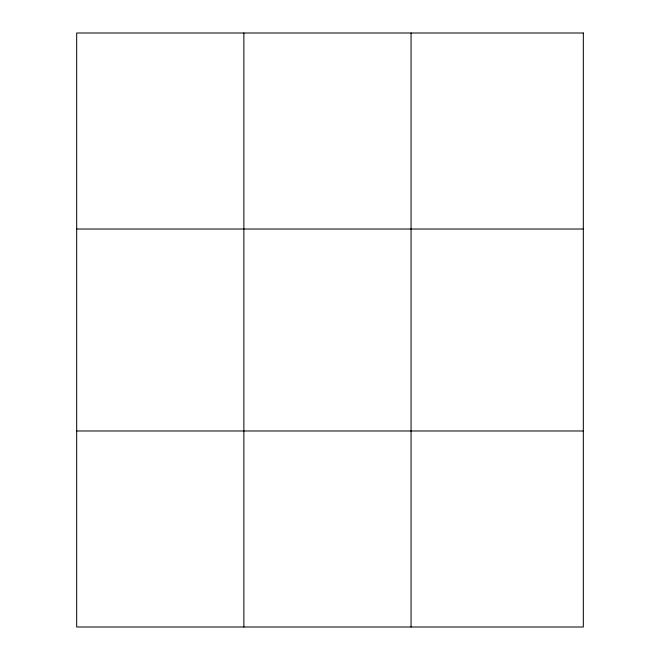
<?xml version="1.0" encoding="UTF-8"?>
<svg xmlns="http://www.w3.org/2000/svg" width="660" height="660" viewBox="0 0 660 660"><rect width="100%" height="100%" fill="white"/><g stroke="black" fill="none" stroke-linecap="round" stroke-linejoin="round"><path stroke-width="0.99" d="M243.87 627L243.87 33M411.064 627L411.064 33M76.675 229.02L583.324 229.02M76.675 430.98L583.324 430.98M583.324 33L583.324 627L76.675 627L76.675 33L583.324 33"/></g></svg>
